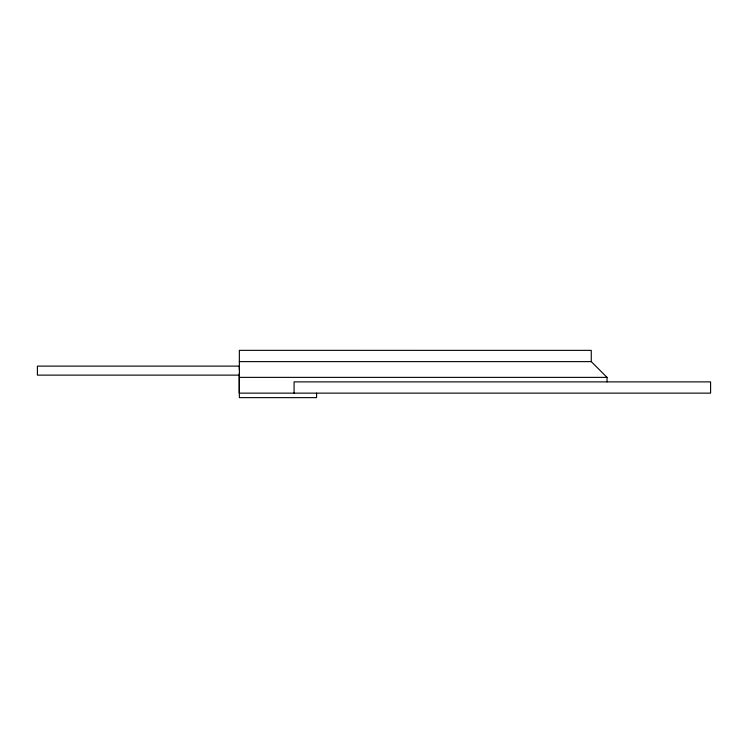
<?xml version="1.0" encoding="UTF-8"?>
<svg xmlns="http://www.w3.org/2000/svg" width="748" height="748" viewBox="0 0 748 748"><rect width="100%" height="100%" fill="white"/><g stroke="black" fill="none" stroke-linecap="round" stroke-linejoin="round"><path stroke-width="1.12" d="M294.076 393.139L294.076 381.882L710.6 381.882L710.6 393.139L239.351 393.139L239.369 375.664M239.36 369.746L239.36 366.23M239.351 361.621L591.266 361.621L607.03 377.375L607.03 381.882M239.22 366.118L37.4 366.118L37.4 375.122L239.22 375.122M239.351 377.375L607.03 377.375M239.36 373.336L239.369 393.139M591.266 361.621L591.266 350.363L239.351 350.354L239.36 397.637L316.591 397.637L316.591 393.139"/></g></svg>
